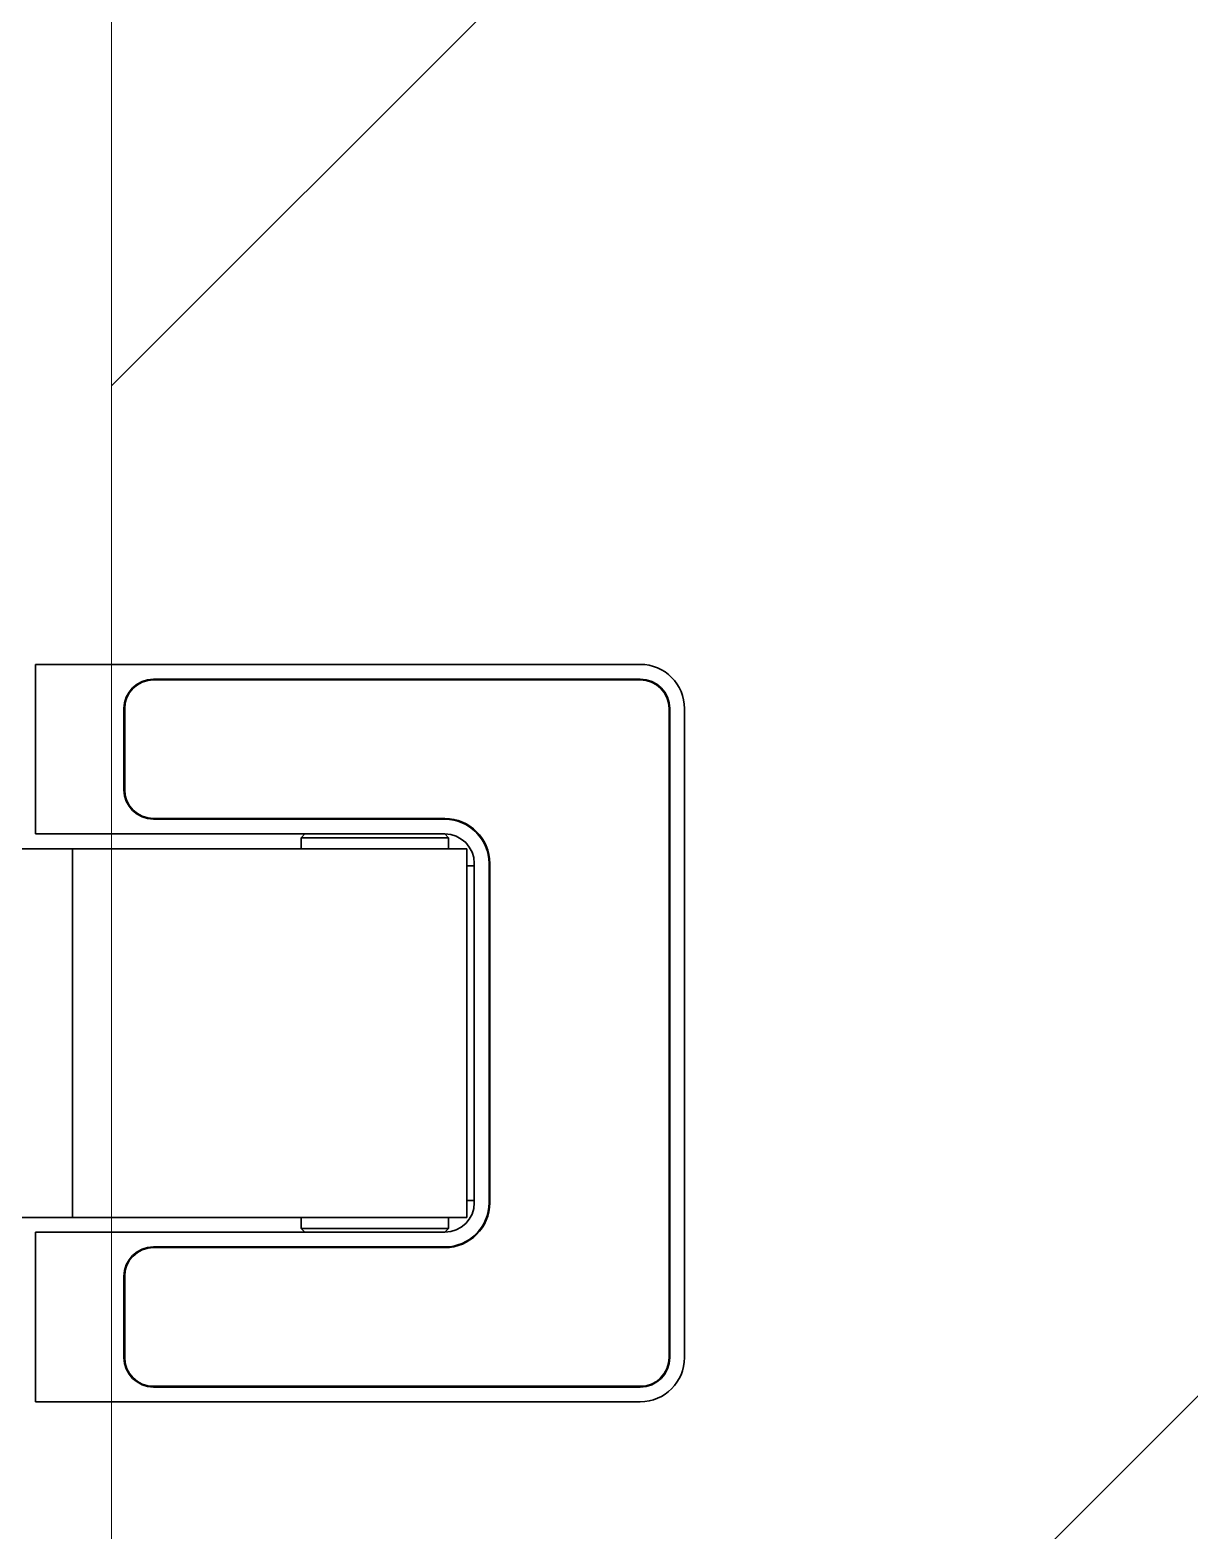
# Model space of a CAD drawing. Header units: inches. Extents: x 258415 to 640093, y 441672 to 945769.
# Drawn here: x 319644.6 to 319801.9, y 460882.9 to 461086.4 of the extents above; entities that cross this region are included whole.
import ezdxf

# ---------------------------------------------------------------- set-up
doc = ezdxf.new("R2010")
doc.units = ezdxf.units.IN
doc.header["$MEASUREMENT"] = 0
for name, color, linetype, lineweight in [('Beschlag', 5, 'Continuous', 35), ('CQ Glass Door', 4, 'Continuous', 0), ('CQ Hardware Accs.', 1, 'Continuous', 0)]:
    doc.layers.add(name, color=color, linetype=linetype, lineweight=lineweight)
doc.layers.add('CQ text label', color=3, linetype='Continuous')

# ---------------------------------------------------------------- blocks, each defined once
blk = doc.blocks.new('mwe agitus L_7110 elevation')
at = {"layer": 'Beschlag'}
for p, q in [((114908.69, 8162.08), (114832.69, 8162.08)), ((114908.69, 8162.08), (114914.69, 8162.08)), ((114914.69, 8139.08), (114914.69, 8162.08)), ((114832.69, 8160.08), (114898.69, 8160.08)), ((114832.69, 8159.98), (114898.69, 8159.98)), ((114826.69, 8068.08), (114826.69, 8156.08)), ((114828.69, 8068.08), (114828.69, 8156.08)), ((114828.79, 8068.08), (114828.79, 8156.08)), ((114902.59, 8156.08), (114902.59, 8145.08)), ((114902.69, 8156.08), (114902.69, 8145.08)), ((114898.69, 8141.18), (114859.19, 8141.18)), ((114898.69, 8141.08), (114859.19, 8141.08)), ((114859.19, 8139.08), (114858.69, 8138.58)), ((114878.69, 8138.58), (114858.69, 8138.58)), ((114858.69, 8137.08), (114858.69, 8138.58)), ((114859.19, 8139.08), (114908.69, 8139.08)), ((114878.19, 8139.08), (114878.69, 8138.58)), ((114878.69, 8137.08), (114878.69, 8138.58)), ((114914.69, 8139.08), (114908.69, 8139.08)), ((114856.19, 8137.08), (114868.69, 8137.08)), ((114856.19, 8134.78), (114856.19, 8137.08)), ((114909.69, 8137.08), (114868.69, 8137.08)), ((114917.69, 8137.08), (114909.69, 8137.08)), ((114909.69, 8131.08), (114909.69, 8137.08)), ((114853.09, 8135.08), (114853.09, 8089.08)), ((114853.19, 8135.08), (114853.19, 8089.08)), ((114855.19, 8089.08), (114855.19, 8135.08)), ((114856.19, 8134.78), (114855.19, 8134.78)), ((114856.19, 8134.78), (114856.19, 8089.38)), ((114909.69, 8131.08), (114909.69, 8093.08)), ((114909.69, 8087.08), (114909.69, 8093.08)), ((114855.19, 8089.38), (114856.19, 8089.38)), ((114856.19, 8087.08), (114856.19, 8089.38)), ((114868.69, 8087.08), (114856.19, 8087.08)), ((114858.69, 8087.08), (114858.69, 8085.58)), ((114858.69, 8085.58), (114878.69, 8085.58)), ((114859.19, 8085.08), (114858.69, 8085.58)), ((114868.69, 8087.08), (114909.69, 8087.08)), ((114878.19, 8085.08), (114878.69, 8085.58)), ((114878.69, 8087.08), (114878.69, 8085.58)), ((114917.69, 8087.08), (114909.69, 8087.08)), ((114908.69, 8085.08), (114859.19, 8085.08)), ((114908.69, 8085.08), (114914.69, 8085.08)), ((114914.69, 8062.08), (114914.69, 8085.08)), ((114859.19, 8083.08), (114898.69, 8083.08)), ((114859.19, 8082.98), (114898.69, 8082.98)), ((114902.59, 8079.08), (114902.59, 8068.08)), ((114902.69, 8079.08), (114902.69, 8068.08)), ((114898.69, 8064.18), (114832.69, 8064.18)), ((114898.69, 8064.08), (114832.69, 8064.08)), ((114832.69, 8062.08), (114908.69, 8062.08)), ((114914.69, 8062.08), (114908.69, 8062.08))]:
    blk.add_line(p, q, dxfattribs=at)
for centre, radius, start, end in [((114832.69, 8156.08), 6, 90, 180), ((114832.69, 8156.08), 4, 90, 180), ((114832.69, 8156.08), 3.9, 90, 180), ((114898.69, 8156.08), 4, 0, 90), ((114898.69, 8156.08), 3.9, 0, 90), ((114898.69, 8145.08), 3.9, 270, 0), ((114898.69, 8145.08), 4, 270, 0), ((114859.19, 8135.08), 6.1, 90, 180), ((114859.19, 8135.08), 6, 90, 180), ((114859.19, 8135.08), 4, 90, 180), ((114859.19, 8089.08), 6.1, 180, 270), ((114859.19, 8089.08), 6, 180, 270), ((114859.19, 8089.08), 4, 180, 270), ((114898.69, 8079.08), 4, 0, 90), ((114898.69, 8079.08), 3.9, 0, 90), ((114832.69, 8068.08), 6, 180, 270), ((114832.69, 8068.08), 4, 180, 270), ((114832.69, 8068.08), 3.9, 180, 270), ((114898.69, 8068.08), 3.9, 270, 0), ((114898.69, 8068.08), 4, 270, 0)]:
    blk.add_arc(centre, radius, start, end, dxfattribs=at)
blk = doc.blocks.new('FF-12 ELEVATION GLASS DOOR')
at = {"layer": 'CQ Glass Door', "lineweight": 0}
h = blk.add_hatch(dxfattribs=at)
h.set_pattern_fill('AR-RROOF', color=134, scale=300, angle=45)
h.set_pattern_definition([(45, (99007.84, -30582.87), (254.55844, 678.82251), [4500, -600, 1500, -300]), (45, (99183.9, -30194.66), (-494.26764, 70.00357), [900, -99, 1800, -225]), (45, (98933.6, -30296.49), (960.958116, 1245.21504), [2400, -420, 1200, -300])])
h.paths.add_polyline_path([(320076.46, 452520.68), (319656.13, 452520.68), (319656.13, 450320.66), (320076.46, 450320.66)])
h.paths.add_polyline_path([(320784.46, 452520.68), (320078.46, 452520.68), (320078.46, 450322.66), (320784.46, 450322.66)])
h.paths.add_polyline_path([(320786.46, 452520.68), (320876.13, 452520.68), (320876.13, 450320.66), (320786.46, 450320.66)])
at = {"layer": 'CQ Glass Door', "lineweight": 0, "elevation": 0}
blk.add_lwpolyline([(319656.13, 450320.66), (319951.09, 450320.66), (319951.09, 452520.68), (319656.13, 452520.68)], close=True, dxfattribs=at)
at = {"layer": 'CQ Hardware Accs.', "xscale": -1}
blk.add_blockref('mwe agitus L_7110 elevation', (434560.5, 443415.18, 0), dxfattribs=at)

msp = doc.modelspace()

# ---------------------------------------------------------------- block references
at = {"layer": 'CQ text label'}
msp.add_blockref('FF-12 ELEVATION GLASS DOOR', (-0.452, 9423.153, 0), dxfattribs=at)

doc.saveas('drawing.dxf')
